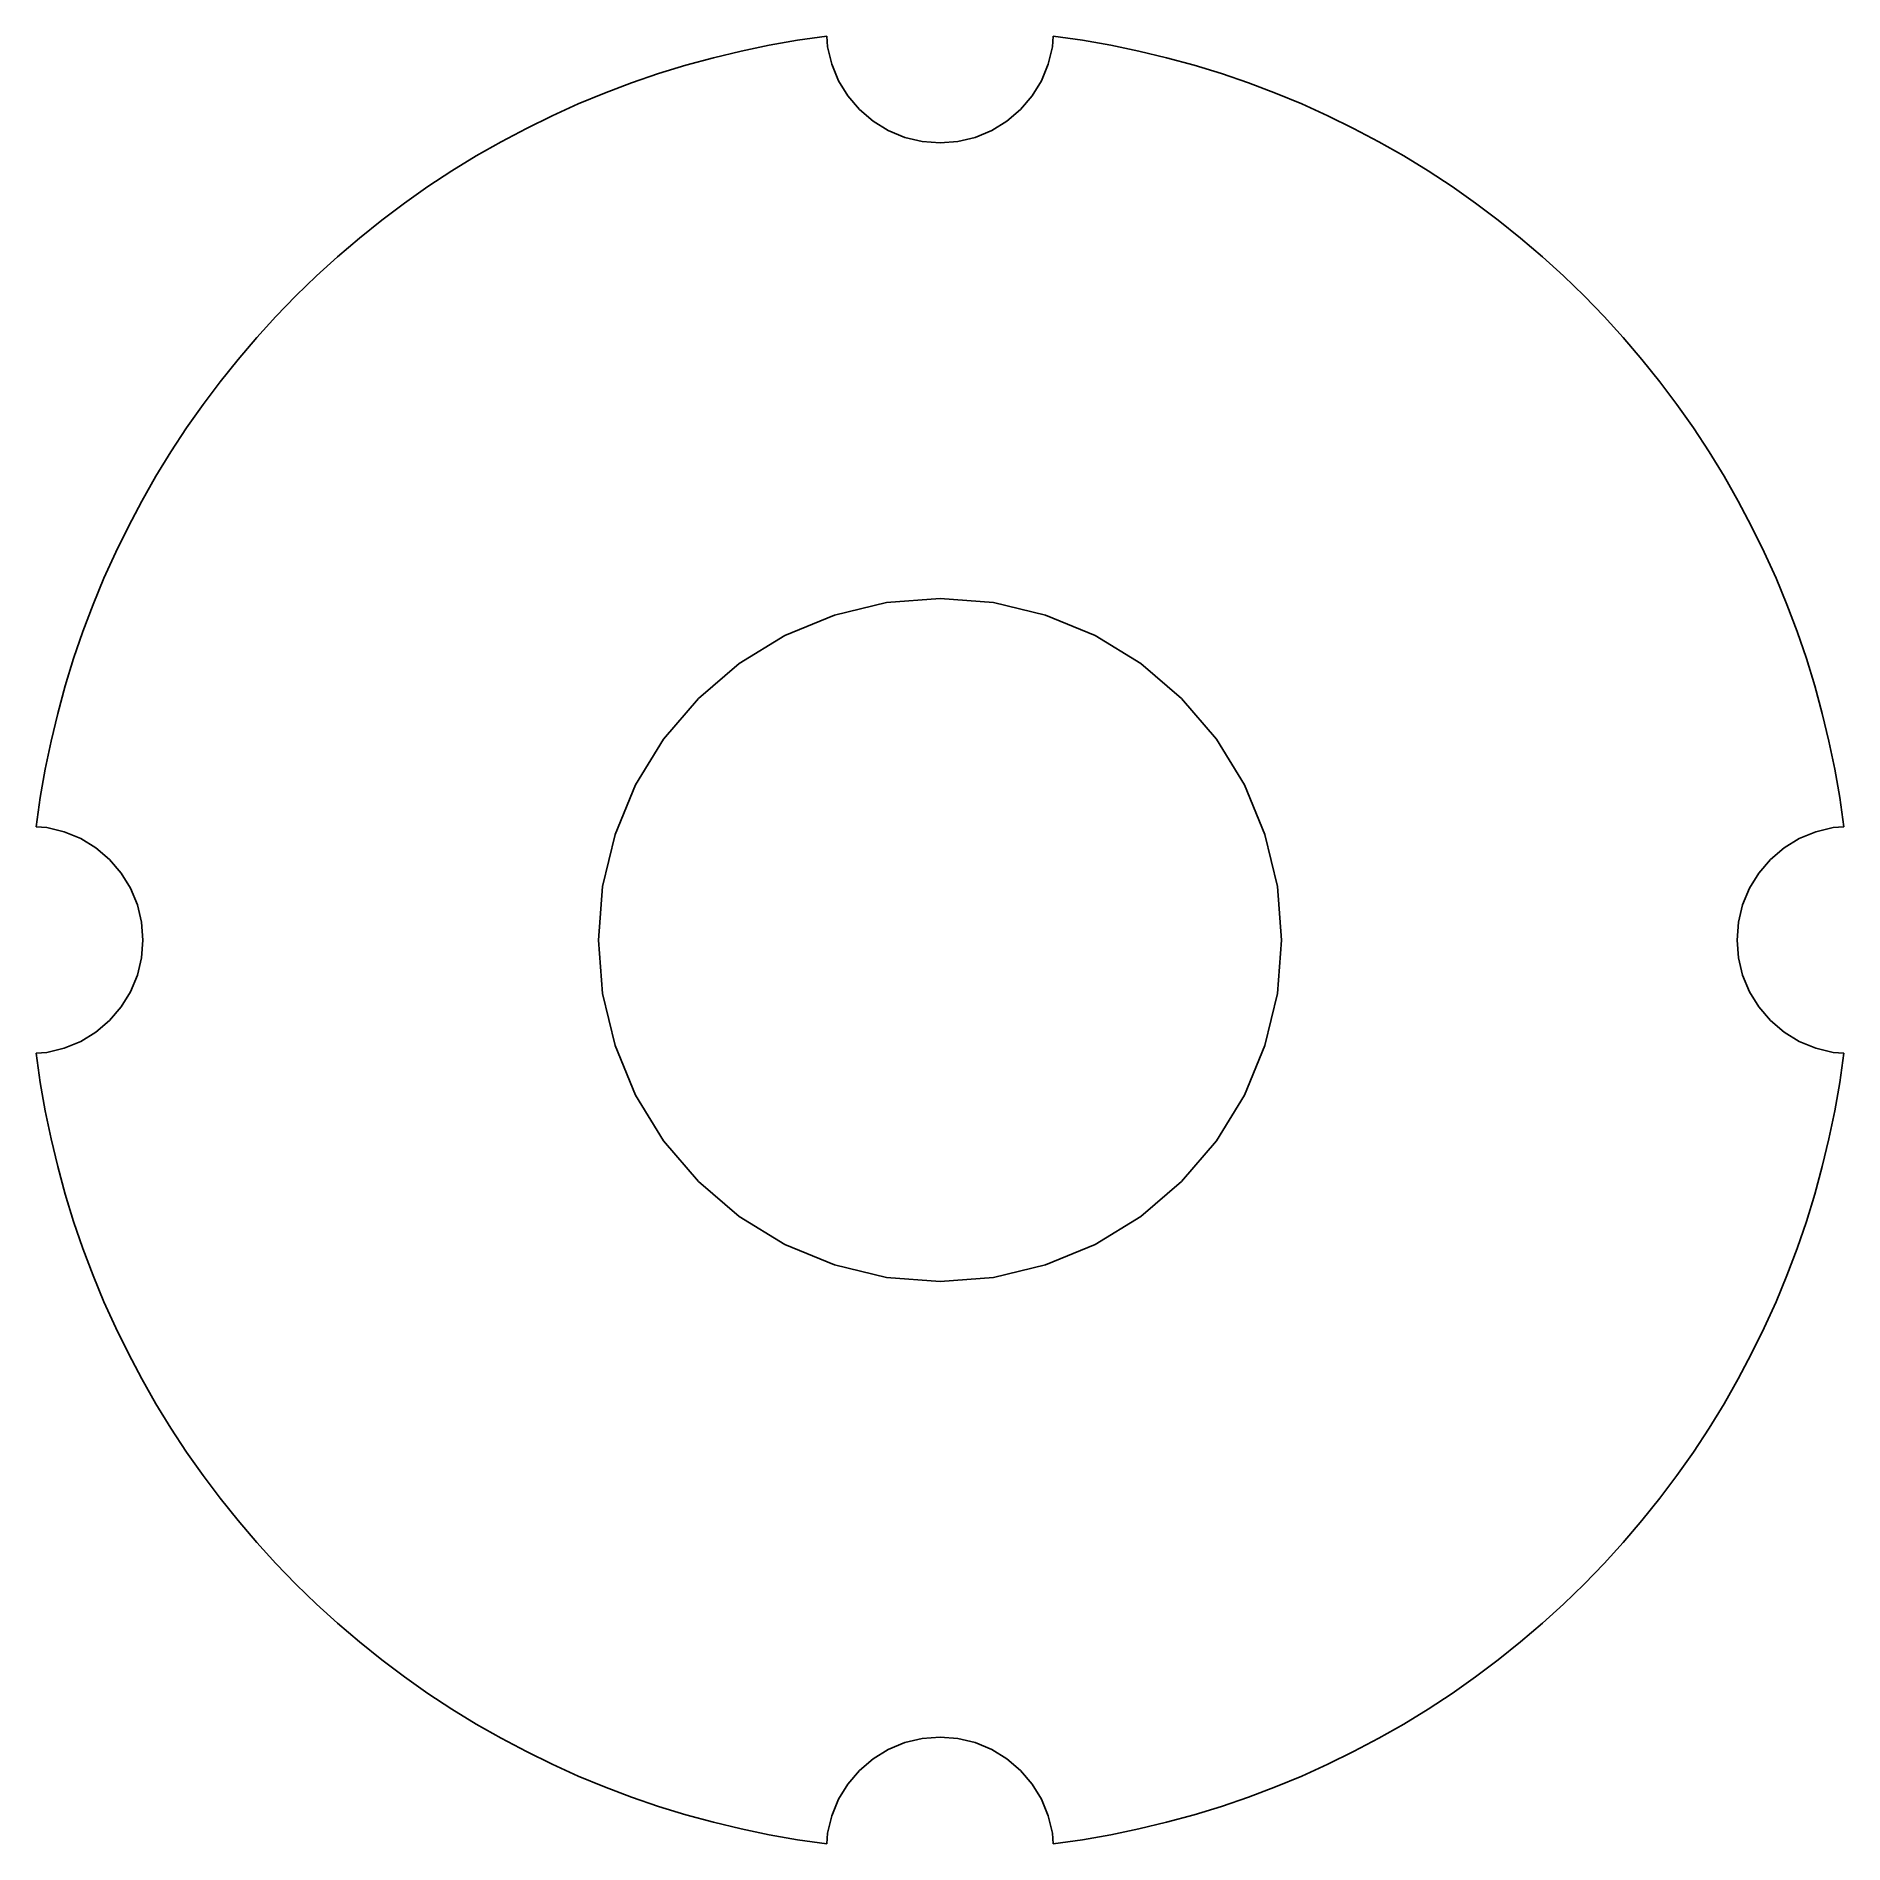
# Model space of a CAD drawing. Header units: metres. Extents: x -7.9 to 7.9, y -7.9 to 7.9.
import ezdxf

# ---------------------------------------------------------------- set-up
doc = ezdxf.new("R2010")
doc.units = ezdxf.units.M

msp = doc.modelspace()

# ---------------------------------------------------------------- linework, layer by layer
for p, q in [((-0.995087, 7.93774), (-1.25146, 7.9015)), ((-0.987686, 7.84355), (-0.995087, 7.93774)), ((0.995102, 7.93774), (0.987686, 7.84355)), ((1.25146, 7.9015), (0.995102, 7.93774)), ((-1.74513, 7.80733), (-1.98952, 7.74866)), ((-1.49904, 7.85829), (-1.74513, 7.80733)), ((-1.25146, 7.9015), (-1.49904, 7.85829)), ((-0.95105, 7.69098), (-0.987686, 7.84355)), ((0.987686, 7.84355), (0.95105, 7.69098)), ((1.49904, 7.85829), (1.25146, 7.9015)), ((1.74513, 7.80733), (1.49904, 7.85829)), ((1.98952, 7.74866), (1.74513, 7.80733)), ((-2.23192, 7.68234), (-2.47212, 7.60844)), ((-1.98952, 7.74866), (-2.23192, 7.68234)), ((-0.891006, 7.54601), (-0.95105, 7.69098)), ((0.95105, 7.69098), (0.891006, 7.54601)), ((2.23192, 7.68234), (1.98952, 7.74866)), ((2.47212, 7.60844), (2.23192, 7.68234)), ((-2.7099, 7.52704), (-2.94499, 7.4382)), ((-2.47212, 7.60844), (-2.7099, 7.52704)), ((-0.809006, 7.4122), (-0.891006, 7.54601)), ((0.891006, 7.54601), (0.809006, 7.4122)), ((2.7099, 7.52704), (2.47212, 7.60844)), ((2.94499, 7.4382), (2.7099, 7.52704)), ((-3.17717, 7.34203), (-3.40622, 7.2386)), ((-2.94499, 7.4382), (-3.17717, 7.34203)), ((-0.707092, 7.29289), (-0.809006, 7.4122)), ((0.809006, 7.4122), (0.707092, 7.29289)), ((3.17717, 7.34203), (2.94499, 7.4382)), ((3.40622, 7.2386), (3.17717, 7.34203)), ((-3.40622, 7.2386), (-3.63191, 7.12805)), ((-0.587784, 7.19098), (-0.707092, 7.29289)), ((-0.453979, 7.10898), (-0.587784, 7.19098)), ((0.587784, 7.19098), (0.453979, 7.10898)), ((0.707092, 7.29289), (0.587784, 7.19098)), ((3.63191, 7.12805), (3.40622, 7.2386)), ((-3.85402, 7.01045), (-4.07233, 6.88593)), ((-3.63191, 7.12805), (-3.85402, 7.01045)), ((-0.309006, 7.04893), (-0.453979, 7.10898)), ((-0.156433, 7.0123), (-0.309006, 7.04893)), ((0, 7), (-0.156433, 7.0123)), ((0.156433, 7.0123), (0, 7)), ((0.309006, 7.04893), (0.156433, 7.0123)), ((0.453979, 7.10898), (0.309006, 7.04893)), ((3.85402, 7.01045), (3.63191, 7.12805)), ((4.07233, 6.88593), (3.85402, 7.01045)), ((-4.07233, 6.88593), (-4.28661, 6.75461)), ((4.28661, 6.75461), (4.07233, 6.88593)), ((-4.28661, 6.75461), (-4.49666, 6.61664)), ((4.49666, 6.61664), (4.28661, 6.75461)), ((-4.49666, 6.61664), (-4.70227, 6.47212)), ((4.70227, 6.47212), (4.49666, 6.61664)), ((-4.70227, 6.47212), (-4.90324, 6.32123)), ((4.90324, 6.32123), (4.70227, 6.47212)), ((-4.90324, 6.32123), (-5.09938, 6.16409)), ((5.09938, 6.16409), (4.90324, 6.32123)), ((-5.09938, 6.16409), (-5.29048, 6.00089)), ((5.29048, 6.00089), (5.09938, 6.16409)), ((-5.29048, 6.00089), (-5.47636, 5.83174)), ((5.47636, 5.83174), (5.29048, 6.00089)), ((-5.47636, 5.83174), (-5.65685, 5.65685)), ((5.65685, 5.65685), (5.47636, 5.83174)), ((-5.65685, 5.65685), (-5.83174, 5.47636)), ((5.83174, 5.47636), (5.65685, 5.65685)), ((-5.83174, 5.47636), (-6.00089, 5.29048)), ((6.00089, 5.29048), (5.83174, 5.47636)), ((-6.00089, 5.29048), (-6.16409, 5.09938)), ((6.16409, 5.09938), (6.00089, 5.29048)), ((-6.16409, 5.09938), (-6.32123, 4.90324)), ((6.32123, 4.90324), (6.16409, 5.09938)), ((-6.32123, 4.90324), (-6.47212, 4.70227)), ((6.47212, 4.70227), (6.32123, 4.90324)), ((-6.47212, 4.70227), (-6.61664, 4.49666)), ((6.61664, 4.49666), (6.47212, 4.70227)), ((-6.61664, 4.49666), (-6.75461, 4.28661)), ((6.75461, 4.28661), (6.61664, 4.49666)), ((-6.75461, 4.28661), (-6.88593, 4.07233)), ((6.88593, 4.07233), (6.75461, 4.28661)), ((-6.88593, 4.07233), (-7.01045, 3.85402)), ((7.01045, 3.85402), (6.88593, 4.07233)), ((-7.01045, 3.85402), (-7.12805, 3.63191)), ((7.12805, 3.63191), (7.01045, 3.85402)), ((-7.12805, 3.63191), (-7.2386, 3.40622)), ((7.2386, 3.40622), (7.12805, 3.63191)), ((-7.2386, 3.40622), (-7.34203, 3.17717)), ((7.34203, 3.17717), (7.2386, 3.40622)), ((-7.34203, 3.17717), (-7.4382, 2.94499)), ((7.4382, 2.94499), (7.34203, 3.17717)), ((-7.4382, 2.94499), (-7.52704, 2.7099)), ((-0.927048, 2.85316), (-0.469299, 2.96306)), ((-0.469299, 2.96306), (0, 3)), ((0, 3), (0.469299, 2.96306)), ((0.469299, 2.96306), (0.927048, 2.85316)), ((7.52704, 2.7099), (7.4382, 2.94499)), ((-7.52704, 2.7099), (-7.60844, 2.47212)), ((-1.36197, 2.67302), (-0.927048, 2.85316)), ((0.927048, 2.85316), (1.36197, 2.67302)), ((7.60844, 2.47212), (7.52704, 2.7099)), ((-1.76335, 2.42705), (-1.36197, 2.67302)), ((1.36197, 2.67302), (1.76335, 2.42705)), ((-7.60844, 2.47212), (-7.68234, 2.23192)), ((-2.12131, 2.12131), (-1.76335, 2.42705)), ((1.76335, 2.42705), (2.12131, 2.12131)), ((7.68234, 2.23192), (7.60844, 2.47212)), ((-7.68234, 2.23192), (-7.74866, 1.98952)), ((7.74866, 1.98952), (7.68234, 2.23192)), ((-2.42705, 1.76335), (-2.12131, 2.12131)), ((2.12131, 2.12131), (2.42705, 1.76335)), ((-7.74866, 1.98952), (-7.80733, 1.74513)), ((7.80733, 1.74513), (7.74866, 1.98952)), ((-2.67302, 1.36197), (-2.42705, 1.76335)), ((2.42705, 1.76335), (2.67302, 1.36197)), ((-7.80733, 1.74513), (-7.85829, 1.49904)), ((7.85829, 1.49904), (7.80733, 1.74513)), ((-7.85829, 1.49904), (-7.9015, 1.25146)), ((7.9015, 1.25146), (7.85829, 1.49904)), ((-2.85316, 0.927048), (-2.67302, 1.36197)), ((2.67302, 1.36197), (2.85316, 0.927048)), ((-7.9015, 1.25146), (-7.93774, 0.995102)), ((7.93774, 0.995102), (7.9015, 1.25146)), ((-7.93774, 0.995102), (-7.84355, 0.987686)), ((-7.84355, 0.987686), (-7.69098, 0.95105)), ((7.69098, 0.95105), (7.84355, 0.987686)), ((7.84355, 0.987686), (7.93774, 0.995102)), ((-7.69098, 0.95105), (-7.54601, 0.891006)), ((-7.54601, 0.891006), (-7.4122, 0.809006)), ((-7.4122, 0.809006), (-7.29289, 0.707092)), ((-2.96306, 0.469299), (-2.85316, 0.927048)), ((2.85316, 0.927048), (2.96306, 0.469299)), ((7.29289, 0.707092), (7.4122, 0.809006)), ((7.4122, 0.809006), (7.54601, 0.891006)), ((7.54601, 0.891006), (7.69098, 0.95105)), ((-7.29289, 0.707092), (-7.19098, 0.587784)), ((7.19098, 0.587784), (7.29289, 0.707092)), ((-7.19098, 0.587784), (-7.10898, 0.453979)), ((7.10898, 0.453979), (7.19098, 0.587784)), ((-7.10898, 0.453979), (-7.04893, 0.309006)), ((-3, 0), (-2.96306, 0.469299)), ((2.96306, 0.469299), (3, 0)), ((7.04893, 0.309006), (7.10898, 0.453979)), ((-7.04893, 0.309006), (-7.0123, 0.156433)), ((7.0123, 0.156433), (7.04893, 0.309006)), ((-7.0123, 0.156433), (-7, 0)), ((-7, 0), (-7.0123, -0.156433)), ((-2.96306, -0.469299), (-3, 0)), ((3, 0), (2.96306, -0.469299)), ((7, 0), (7.0123, 0.156433)), ((7.0123, -0.156433), (7, 0)), ((-7.0123, -0.156433), (-7.04893, -0.309006)), ((7.04893, -0.309006), (7.0123, -0.156433)), ((-7.04893, -0.309006), (-7.10898, -0.453979)), ((7.10898, -0.453979), (7.04893, -0.309006)), ((-7.10898, -0.453979), (-7.19098, -0.587784)), ((-2.85316, -0.927048), (-2.96306, -0.469299)), ((2.96306, -0.469299), (2.85316, -0.927048)), ((7.19098, -0.587784), (7.10898, -0.453979)), ((-7.19098, -0.587784), (-7.29289, -0.707092)), ((7.29289, -0.707092), (7.19098, -0.587784)), ((-7.29289, -0.707092), (-7.4122, -0.809006)), ((7.4122, -0.809006), (7.29289, -0.707092)), ((-7.69098, -0.95105), (-7.84355, -0.987686)), ((-7.54601, -0.891006), (-7.69098, -0.95105)), ((-7.4122, -0.809006), (-7.54601, -0.891006)), ((-2.67302, -1.36197), (-2.85316, -0.927048)), ((2.85316, -0.927048), (2.67302, -1.36197)), ((7.54601, -0.891006), (7.4122, -0.809006)), ((7.69098, -0.95105), (7.54601, -0.891006)), ((7.84355, -0.987686), (7.69098, -0.95105)), ((-7.84355, -0.987686), (-7.93774, -0.995087)), ((-7.93774, -0.995087), (-7.9015, -1.25146)), ((7.93774, -0.995102), (7.84355, -0.987686)), ((7.9015, -1.25146), (7.93774, -0.995102)), ((-7.9015, -1.25146), (-7.85829, -1.49904)), ((7.85829, -1.49904), (7.9015, -1.25146)), ((-2.42705, -1.76335), (-2.67302, -1.36197)), ((2.67302, -1.36197), (2.42705, -1.76335)), ((-7.85829, -1.49904), (-7.80733, -1.74513)), ((7.80733, -1.74513), (7.85829, -1.49904)), ((-7.80733, -1.74513), (-7.74866, -1.98952)), ((7.74866, -1.98952), (7.80733, -1.74513)), ((-2.12131, -2.12131), (-2.42705, -1.76335)), ((2.42705, -1.76335), (2.12131, -2.12131)), ((-7.74866, -1.98952), (-7.68234, -2.23192)), ((7.68234, -2.23192), (7.74866, -1.98952)), ((-1.76335, -2.42705), (-2.12131, -2.12131)), ((2.12131, -2.12131), (1.76335, -2.42705)), ((-7.68234, -2.23192), (-7.60844, -2.47212)), ((7.60844, -2.47212), (7.68234, -2.23192)), ((-7.60844, -2.47212), (-7.52704, -2.7099)), ((-1.36197, -2.67302), (-1.76335, -2.42705)), ((1.76335, -2.42705), (1.36197, -2.67302)), ((7.52704, -2.7099), (7.60844, -2.47212)), ((-0.927048, -2.85316), (-1.36197, -2.67302)), ((1.36197, -2.67302), (0.927048, -2.85316)), ((-7.52704, -2.7099), (-7.4382, -2.94499)), ((-0.469299, -2.96306), (-0.927048, -2.85316)), ((0.927048, -2.85316), (0.469299, -2.96306)), ((7.4382, -2.94499), (7.52704, -2.7099)), ((-7.4382, -2.94499), (-7.34203, -3.17717)), ((0, -3), (-0.469299, -2.96306)), ((0.469299, -2.96306), (0, -3)), ((7.34203, -3.17717), (7.4382, -2.94499)), ((-7.34203, -3.17717), (-7.2386, -3.40622)), ((7.2386, -3.40622), (7.34203, -3.17717)), ((-7.2386, -3.40622), (-7.12805, -3.63191)), ((7.12805, -3.63191), (7.2386, -3.40622)), ((-7.12805, -3.63191), (-7.01045, -3.85402)), ((7.01045, -3.85402), (7.12805, -3.63191)), ((-7.01045, -3.85402), (-6.88593, -4.07233)), ((6.88593, -4.07233), (7.01045, -3.85402)), ((-6.88593, -4.07233), (-6.75461, -4.28661)), ((6.75461, -4.28661), (6.88593, -4.07233)), ((-6.75461, -4.28661), (-6.61664, -4.49666)), ((6.61664, -4.49666), (6.75461, -4.28661)), ((-6.61664, -4.49666), (-6.47212, -4.70227)), ((6.47212, -4.70227), (6.61664, -4.49666)), ((-6.47212, -4.70227), (-6.32123, -4.90324)), ((6.32123, -4.90324), (6.47212, -4.70227)), ((-6.32123, -4.90324), (-6.16409, -5.09938)), ((6.16409, -5.09938), (6.32123, -4.90324)), ((-6.16409, -5.09938), (-6.00089, -5.29048)), ((6.00089, -5.29048), (6.16409, -5.09938)), ((-6.00089, -5.29048), (-5.83174, -5.47636)), ((5.83174, -5.47636), (6.00089, -5.29048)), ((-5.83174, -5.47636), (-5.65685, -5.65685)), ((5.65685, -5.65685), (5.83174, -5.47636)), ((-5.65685, -5.65685), (-5.47636, -5.83174)), ((5.47636, -5.83174), (5.65685, -5.65685)), ((-5.47636, -5.83174), (-5.29048, -6.00089)), ((5.29048, -6.00089), (5.47636, -5.83174)), ((-5.29048, -6.00089), (-5.09938, -6.16409)), ((5.09938, -6.16409), (5.29048, -6.00089)), ((-5.09938, -6.16409), (-4.90324, -6.32123)), ((4.90324, -6.32123), (5.09938, -6.16409)), ((-4.90324, -6.32123), (-4.70227, -6.47212)), ((4.70227, -6.47212), (4.90324, -6.32123)), ((-4.70227, -6.47212), (-4.49666, -6.61664)), ((4.49666, -6.61664), (4.70227, -6.47212)), ((-4.49666, -6.61664), (-4.28661, -6.75461)), ((4.28661, -6.75461), (4.49666, -6.61664)), ((-4.28661, -6.75461), (-4.07233, -6.88593)), ((4.07233, -6.88593), (4.28661, -6.75461)), ((-4.07233, -6.88593), (-3.85402, -7.01045)), ((3.85402, -7.01045), (4.07233, -6.88593)), ((-3.85402, -7.01045), (-3.63191, -7.12805)), ((-3.63191, -7.12805), (-3.40622, -7.2386)), ((-0.587784, -7.19098), (-0.453979, -7.10898)), ((-0.453979, -7.10898), (-0.309006, -7.04893)), ((-0.309006, -7.04893), (-0.156433, -7.0123)), ((-0.156433, -7.0123), (0, -7)), ((0, -7), (0.156433, -7.0123)), ((0.156433, -7.0123), (0.309006, -7.04893)), ((0.309006, -7.04893), (0.453979, -7.10898)), ((0.453979, -7.10898), (0.587784, -7.19098)), ((3.40622, -7.2386), (3.63191, -7.12805)), ((3.63191, -7.12805), (3.85402, -7.01045)), ((-3.40622, -7.2386), (-3.17717, -7.34203)), ((-0.809006, -7.4122), (-0.707092, -7.29289)), ((-0.707092, -7.29289), (-0.587784, -7.19098)), ((0.587784, -7.19098), (0.707092, -7.29289)), ((0.707092, -7.29289), (0.809006, -7.4122)), ((3.17717, -7.34203), (3.40622, -7.2386)), ((-3.17717, -7.34203), (-2.94499, -7.4382)), ((-2.94499, -7.4382), (-2.7099, -7.52704)), ((-0.891006, -7.54601), (-0.809006, -7.4122)), ((0.809006, -7.4122), (0.891006, -7.54601)), ((2.7099, -7.52704), (2.94499, -7.4382)), ((2.94499, -7.4382), (3.17717, -7.34203)), ((-2.7099, -7.52704), (-2.47212, -7.60844)), ((-2.47212, -7.60844), (-2.23192, -7.68234)), ((-0.95105, -7.69098), (-0.891006, -7.54601)), ((0.891006, -7.54601), (0.95105, -7.69098)), ((2.23192, -7.68234), (2.47212, -7.60844)), ((2.47212, -7.60844), (2.7099, -7.52704)), ((-2.23192, -7.68234), (-1.98952, -7.74866)), ((-1.98952, -7.74866), (-1.74513, -7.80733)), ((-0.987686, -7.84355), (-0.95105, -7.69098)), ((0.95105, -7.69098), (0.987686, -7.84355)), ((1.74513, -7.80733), (1.98952, -7.74866)), ((1.98952, -7.74866), (2.23192, -7.68234)), ((-1.74513, -7.80733), (-1.49904, -7.85829)), ((-1.49904, -7.85829), (-1.25146, -7.9015)), ((-1.25146, -7.9015), (-0.995102, -7.93774)), ((-0.995102, -7.93774), (-0.987686, -7.84355)), ((0.987686, -7.84355), (0.995087, -7.93774)), ((0.995087, -7.93774), (1.25146, -7.9015)), ((1.25146, -7.9015), (1.49904, -7.85829)), ((1.49904, -7.85829), (1.74513, -7.80733))]:
    msp.add_line(p, q)

doc.saveas('drawing.dxf')
